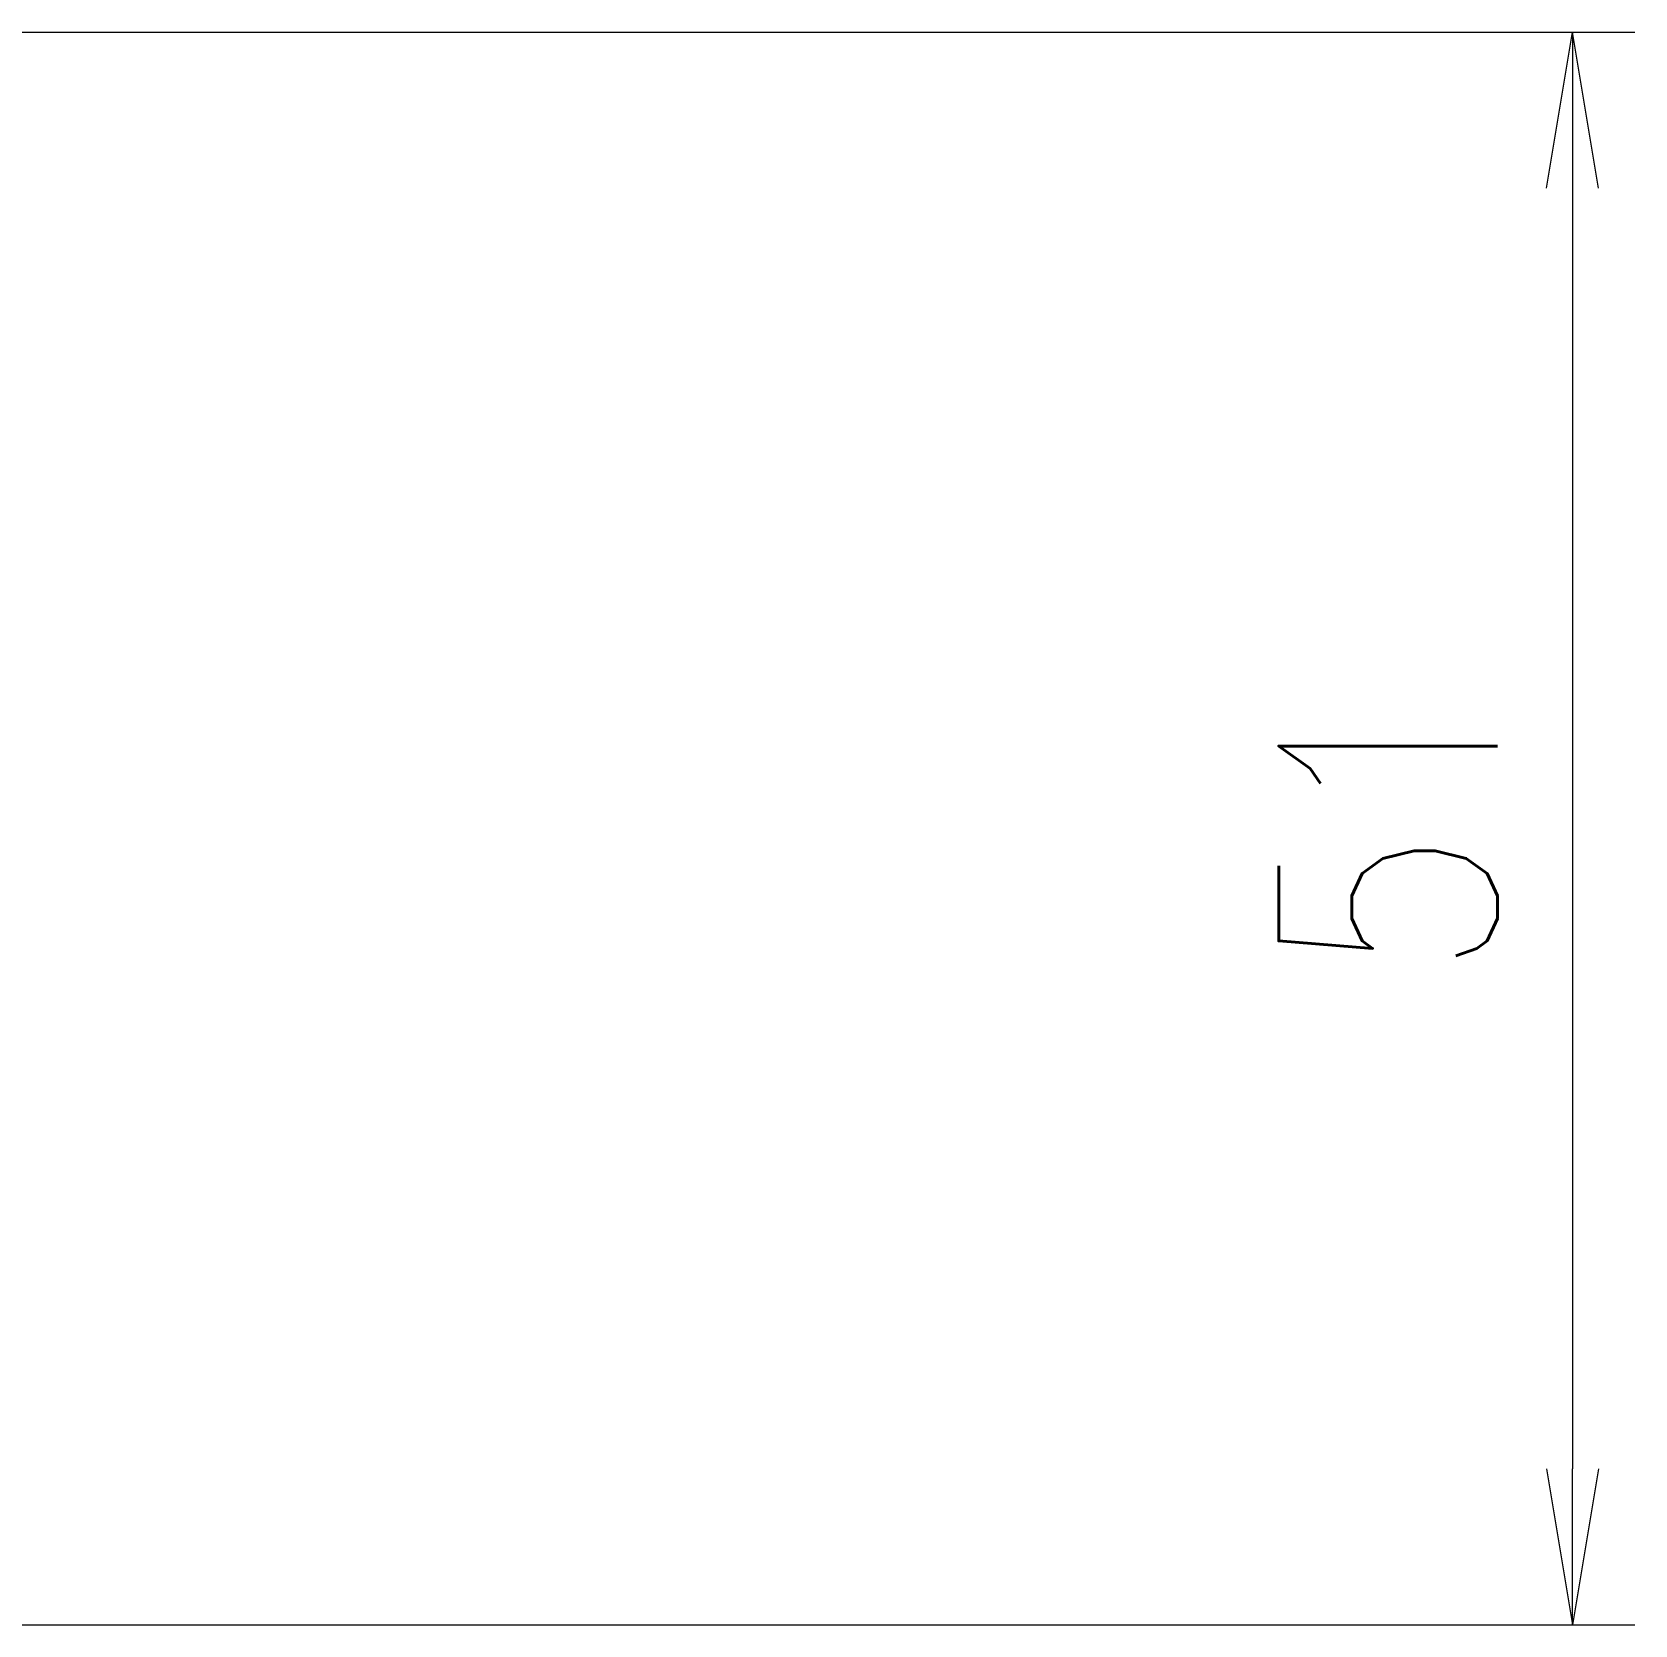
# Model space of a CAD drawing. Header units: millimetres. Extents: x 56439 to 57374, y -28702 to -27698.
# Drawn here: x 56906.5 to 56957.8, y -28451.2 to -28400.2 of the extents above; entities that cross this region are included whole.
import ezdxf

# ---------------------------------------------------------------- set-up
doc = ezdxf.new("R2010")
doc.units = ezdxf.units.MM
doc.header["$LTSCALE"] = 0.5
doc.layers.add('标注线', color=3, linetype='Continuous', lineweight=18)
doc.styles.add('DIM', font='romans.shx', dxfattribs={"width": 0.8, "bigfont": 'bigfont.shx'})
doc.dimstyles.new('DEH 1-2$0', dxfattribs={"dimscale": 2, "dimtxt": 3.5, "dimasz": 2.5, "dimexe": 1, "dimexo": 0.625, "dimgap": 1.2, "dimtad": 1, "dimdsep": 46, "dimtxsty": 'DIM', "dimblk": 'OPEN', "dimcen": 0, "dimclrd": 8, "dimclre": 8, "dimclrt": 2, "dimazin": 2, "dimtfac": 0.5, "dimtmove": 0, "dimatfit": 3, "dimldrblk": 'OPEN', "dimfxl": 0, "dimtolj": 2, "dimlwd": 13, "dimlwe": 13, "dimarcsym": 0})

# ---------------------------------------------------------------- blocks, each defined once
blk = doc.blocks.new('_Open')
at = {"color": 0, "linetype": 'ByBlock', "lineweight": -2}
for p, q in [((-1, 0.167), (0, 0)), ((-1, -0.167), (0, 0)), ((0, 0), (-1, 0))]:
    blk.add_line(p, q, dxfattribs=at)
blk = doc.blocks.new('*D8')
at = {"layer": 'Defpoints', "color": 0, "transparency": 16777216}
for p in [(56885.08, -28400.176), (56889.08, -28451.176), (56955.799, -28451.176)]:
    blk.add_point(p, dxfattribs=at)
at = {"layer": '标注线', "color": 8, "lineweight": 13, "transparency": 16777216}
for p, q in [((56886.33, -28400.176), (56957.799, -28400.176)), ((56955.799, -28405.176), (56955.799, -28446.176)), ((56890.33, -28451.176), (56957.799, -28451.176))]:
    blk.add_line(p, q, dxfattribs=at)
at = {"layer": '标注线', "color": 8, "lineweight": 13, "transparency": 16777216, "xscale": 5, "yscale": 5, "zscale": 5}
for p, rotation in [((56955.799, -28400.176), 90), ((56955.799, -28451.176), 270)]:
    blk.add_blockref('_Open', p, dxfattribs=dict(at, rotation=rotation))
at = {"layer": '标注线', "color": 2, "transparency": 16777216, "insert": (56949.899, -28425.676), "char_height": 7, "attachment_point": 5, "rotation": 90, "style": 'DIM'}
blk.add_mtext('\\A2;51', dxfattribs=at)

msp = doc.modelspace()

# ---------------------------------------------------------------- dimensions: what is measured, and where the dimension line sits
at = {"layer": '标注线'}
dim = msp.add_linear_dim(base=(56955.799, -28451.176), p1=(56885.08, -28400.176), p2=(56889.08, -28451.176), angle=90, dimstyle='DEH 1-2$0', dxfattribs=at)
dim.commit()
dim.dimension.update_dxf_attribs({"geometry": '*D8', "text_midpoint": (56949.899, -28425.676)})

doc.saveas('drawing.dxf')
